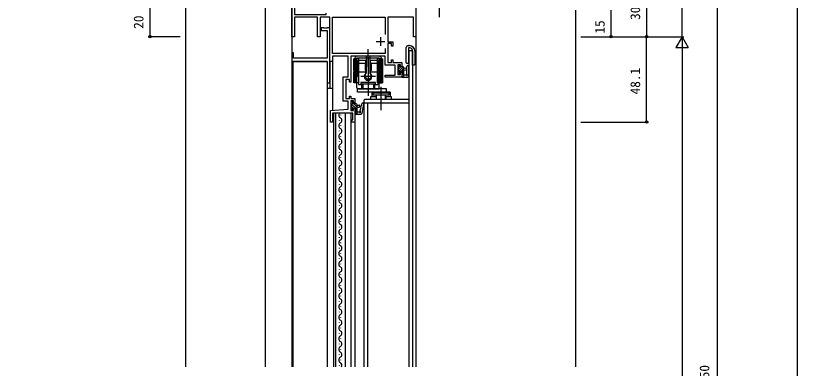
# Model space of a CAD drawing. Units: millimetres, scale not verified. Extents: x -437 to 438, y -681 to 678.
# Drawn here: x -2.5 to 438.2, y 202.3 to 401 of the extents above; entities that cross this region are included whole.
import ezdxf
from ezdxf.enums import TextEntityAlignment as Align

# ---------------------------------------------------------------- set-up
doc = ezdxf.new("R2010")
doc.units = ezdxf.units.MM
doc.header["$LTSCALE"] = 4
for name, color, linetype in [('0-2_YKK_11', 7, 'Continuous'), ('0-4_YKK_12', 2, 'Continuous'), ('0-5_YKK_13', 4, 'Continuous'), ('0-6_YKK_D', 6, 'Continuous'), ('0-7_YKK_ZWAK', 7, 'Continuous'), ('0-8_YSS_K', 3, 'Continuous')]:
    doc.layers.add(name, color=color, linetype=linetype)
doc.styles.add('ＭＳ ゴシック', font='')
doc.styles.get('ＭＳ ゴシック').set_extended_font_data('MS Gothic')

msp = doc.modelspace()

# ---------------------------------------------------------------- linework, layer by layer
at = {"layer": '0-2_YKK_11'}
for p, q in [((203.201, 388.9), (203.201, 383.9)), ((200.701, 386.4), (205.701, 386.4))]:
    msp.add_line(p, q, dxfattribs=at)
for points in [[(174.701, 375.1), (174.701, 400.1), (169.201, 400.1), (169.201, 389.1), (167.701, 389.1), (167.701, 400.1), (154.701, 400.1), (154.701, 389.1), (153.201, 389.1), (153.201, 419.1), (162.201, 419.1), (162.201, 418.1), (160.988, 417.4), (154.701, 417.4), (154.701, 401.6), (172.501, 401.6), (172.501, 402.4)], [(223.201, 419.1), (223.201, 389.1), (221.701, 389.1), (221.701, 400.1), (207.301, 400.1), (207.301, 386.3), (210.101, 386.3), (210.101, 383.8), (209.301, 383.8), (209.301, 385.3), (207.301, 385.3), (207.301, 374.5), (209.301, 374.5), (209.301, 376), (210.101, 376), (210.101, 374.5), (215.201, 374.5), (215.201, 372.1), (214.401, 372.1), (214.401, 373.3), (212.901, 373.3), (212.901, 367.8), (214.401, 367.8), (214.401, 369.1), (215.201, 369.1), (215.201, 366.3)], [(205.801, 382.516), (205.801, 379.6), (176.201, 379.6), (176.201, 400.1), (205.801, 400.1), (205.801, 390.283)], [(195.172, 368.577), (195.301, 368.823), (195.301, 378.1), (186.501, 378.1), (186.501, 363.5), (185.701, 363.5), (185.701, 365), (183.701, 365), (183.701, 354.2), (185.701, 354.2), (185.701, 355.7), (186.501, 355.7), (186.501, 354.2), (188.801, 354.2), (188.801, 351.8), (188.001, 351.8), (188.001, 353), (186.501, 353), (186.501, 347.5), (188.001, 347.5), (188.001, 348.8), (188.801, 348.8), (188.801, 341), (186.801, 341), (186.801, 342.2), (187.601, 342.2), (187.601, 346), (176.201, 346), (176.201, 341), (175.001, 341), (175.001, 347.5), (185.001, 348.374), (185.001, 352.7), (182.201, 352.7), (182.201, 366.5), (185.001, 366.5), (185.001, 378.1), (176.201, 378.1), (176.201, 375.1), (174.701, 375.1)], [(215.201, 366.3), (205.801, 366.3), (205.801, 367.5), (211.401, 367.5), (211.401, 373), (205.801, 373), (205.801, 378.1), (197.101, 378.1), (197.101, 368.823), (197.229, 368.577)]]:
    msp.add_lwpolyline(points, dxfattribs=at)
msp.add_lwpolyline([(174.701, 363.1), (174.701, 394.1), (173.159, 394.1), (172.976, 393.98), (172.426, 393.98), (172.243, 394.1), (172.159, 394.1), (171.976, 393.98), (171.426, 393.98), (171.243, 394.1), (169.701, 394.1), (169.701, 392.6), (173.201, 392.6), (173.201, 377.1), (154.201, 377.1), (154.201, 380.1), (153.201, 380.1), (153.201, 375.1), (173.201, 375.1), (173.201, 363.1)], close=True, dxfattribs=at)
msp.add_arc((196.201, 367.1), 1.8, 124.84991, 55.15009, dxfattribs=at)
at = {"layer": '0-4_YKK_12'}
for p, q in [((153.201, 419.1), (153.201, 203.102)), ((223.201, 419.1), (223.201, 203.102)), ((219.201, 381.1), (219.201, 203.102)), ((221.201, 381.1), (219.201, 381.1)), ((221.201, 381.1), (221.201, 203.102)), ((153.701, 375.1), (153.701, 203.102)), ((173.201, 375.1), (153.701, 375.1)), ((173.201, 375.1), (173.201, 203.102)), ((174.701, 375.4), (174.701, 360.1)), ((176.201, 375.398), (176.201, 347.605)), ((173.201, 360.1), (176.201, 360.1)), ((193.801, 351.7), (193.801, 203.102)), ((219.201, 351.7), (193.801, 351.7)), ((195.801, 351.7), (195.801, 203.102)), ((176.701, 346), (176.701, 203.102)), ((177.901, 346), (177.901, 203.102)), ((183.501, 203.102), (183.501, 346)), ((186.5, 346), (186.501, 203.102)), ((188.801, 346.797), (188.801, 203.102))]:
    msp.add_line(p, q, dxfattribs=at)
at = {"layer": '0-5_YKK_13'}
for p, q in [((236.201, 412.537), (236.201, 400.167)), ((218.701, 384.1), (219.501, 384.1)), ((196.201, 372.1), (196.201, 382.1)), ((217.701, 374.35), (217.701, 383.1)), ((221.201, 381.1), (219.001, 381.1)), ((221.201, 378.8), (221.201, 381.3)), ((222.501, 381.1), (222.501, 373.4)), ((188.13, 370.308), (188.13, 376.6)), ((188.13, 376.6), (188.13, 363.1)), ((190.901, 376.6), (188.13, 376.6)), ((188.701, 377.1), (188.701, 376.6)), ((188.701, 363.1), (188.701, 376.6)), ((188.795, 376.6), (189.801, 376.6)), ((188.991, 376.6), (188.991, 363.1)), ((202.701, 378.1), (189.701, 378.1)), ((202.701, 377.1), (189.701, 377.1)), ((189.701, 376.6), (189.701, 377.1)), ((189.701, 376.6), (189.701, 363.1)), ((190.201, 375.2), (190.201, 374.658)), ((190.201, 374.658), (190.201, 368.7)), ((194.501, 375.7), (190.701, 375.7)), ((190.702, 375.7), (190.702, 362.2)), ((190.901, 363.1), (190.901, 376.6)), ((195.001, 374.658), (195.001, 375.2)), ((196.201, 377.5), (196.201, 355.8)), ((197.401, 375.2), (197.401, 374.658)), ((197.401, 374.658), (197.401, 374.066)), ((201.701, 375.7), (197.901, 375.7)), ((201.501, 376.6), (204.272, 376.6)), ((201.501, 363.1), (201.501, 376.6)), ((201.702, 375.7), (201.702, 362.2)), ((202.201, 374.658), (202.201, 375.2)), ((202.201, 374.658), (202.201, 368.7)), ((203.607, 376.6), (202.601, 376.6)), ((202.701, 376.6), (202.701, 377.1)), ((202.701, 376.6), (202.701, 363.1)), ((203.411, 376.6), (203.411, 363.1)), ((203.701, 377.1), (203.701, 376.6)), ((203.701, 363.1), (203.701, 376.6)), ((204.272, 370.308), (204.272, 376.6)), ((204.272, 376.6), (204.272, 363.1)), ((190.701, 374.195), (194.501, 374.195)), ((194.955, 373.987), (194.482, 373.167)), ((194.482, 370.232), (194.955, 369.412)), ((194.501, 373.2), (194.501, 370.2)), ((197.401, 374.066), (197.446, 373.987)), ((197.446, 373.987), (197.92, 373.167)), ((197.92, 370.232), (197.446, 369.412)), ((197.901, 374.195), (201.701, 374.195)), ((197.901, 373.2), (197.901, 370.2)), ((212.901, 373), (212.901, 372.5)), ((212.905, 373.047), (213.154, 373.296)), ((213.038, 369.139), (215.99, 372.092)), ((213.101, 371.896), (214.001, 372.796)), ((213.101, 372.3), (213.101, 370.2)), ((213.101, 370.549), (214.652, 372.1)), ((213.701, 373.3), (213.201, 373.3)), ((214.001, 372.1), (214.001, 373)), ((215.901, 372.1), (214.001, 372.1)), ((214.946, 369.7), (216.401, 371.155)), ((216.401, 366.3), (216.401, 371.6)), ((216.401, 371.5), (217.545, 371.398)), ((216.401, 370.3), (217.545, 370.402)), ((218.751, 374.1), (217.951, 374.1)), ((218.001, 368.035), (218.001, 372.283)), ((219.201, 367.105), (219.201, 372.283)), ((189.901, 360.3), (189.901, 366.7)), ((190.201, 366.7), (189.901, 366.7)), ((190.201, 368.7), (190.201, 366.7)), ((194.501, 369.2), (190.701, 369.2)), ((200.327, 366.7), (192.077, 366.7)), ((194.955, 369.412), (195.001, 369.334)), ((195.001, 369.334), (195.001, 368.7)), ((195.001, 368.667), (195.001, 368.7)), ((197.446, 369.412), (197.401, 369.334)), ((197.401, 369.334), (197.401, 368.7)), ((197.401, 368.7), (197.401, 368.667)), ((201.701, 369.2), (197.901, 369.2)), ((202.201, 366.7), (202.201, 368.7)), ((202.201, 366.7), (202.501, 366.7)), ((202.501, 360.3), (202.501, 366.7)), ((204.272, 363.1), (204.272, 369.391)), ((212.901, 370), (212.901, 369.4)), ((212.989, 369.187), (213.489, 368.687)), ((214.001, 368.9), (214.001, 369.239)), ((214.462, 369.7), (215.401, 369.7)), ((215.201, 367.2), (215.201, 366.6)), ((215.216, 367.276), (215.325, 367.385)), ((215.401, 368.808), (216.401, 369.808)), ((215.401, 369.7), (215.401, 367.4)), ((215.401, 367.461), (216.401, 368.461)), ((215.501, 366.3), (218.394, 366.3)), ((215.587, 366.3), (216.401, 367.114)), ((217.511, 367.5), (216.401, 367.5)), ((219.133, 366.915), (218.781, 366.483)), ((190.702, 362.2), (192.651, 362.2)), ((192.077, 363.4), (192.077, 362.4)), ((200.327, 363.4), (192.077, 363.4)), ((200.301, 362.4), (192.101, 362.4)), ((192.651, 359.8), (192.651, 362.2)), ((193.202, 362.4), (193.202, 359.8)), ((199.202, 362.4), (199.202, 359.8)), ((199.751, 362.2), (199.751, 359.8)), ((199.751, 362.2), (201.702, 362.2)), ((200.327, 362.4), (200.327, 363.4)), ((201.501, 363.1), (204.272, 363.1)), ((190.201, 359.8), (202.201, 359.8)), ((206.502, 359.8), (190.202, 359.8)), ((190.401, 359.8), (202.001, 359.8)), ((198.226, 357.8), (198.226, 355.3)), ((198.974, 357.4), (207.974, 357.4)), ((198.974, 356.2), (198.974, 357.4)), ((203.476, 347.656), (203.476, 360.956)), ((206.502, 357.8), (206.502, 359.8)), ((207.974, 357.4), (207.974, 356.2)), ((208.726, 357.8), (208.726, 355.3)), ((193.801, 353.4), (193.801, 352)), ((218.901, 353.7), (194.101, 353.7)), ((207.974, 356.2), (198.974, 356.2)), ((200.726, 355.3), (200.726, 353.7)), ((200.874, 353.7), (200.874, 356.2)), ((206.074, 353.7), (206.074, 356.2)), ((209.476, 355.3), (206.076, 355.3)), ((206.226, 355.3), (206.226, 353.7)), ((209.476, 353.7), (209.476, 355.3)), ((219.201, 353.4), (219.201, 352)), ((186.501, 352.1), (186.501, 351.6)), ((186.501, 349.1), (186.501, 348.5)), ((186.501, 348.869), (187.545, 347.825)), ((186.589, 348.287), (187.089, 347.787)), ((186.701, 351.4), (186.701, 349.3)), ((186.701, 351.363), (190.001, 348.063)), ((186.701, 350.016), (187.68, 349.037)), ((187.301, 352.4), (186.801, 352.4)), ((187.601, 351.2), (187.601, 352.1)), ((189.501, 351.2), (187.601, 351.2)), ((187.601, 348), (187.601, 348.339)), ((188.062, 348.8), (189.001, 348.8)), ((188.211, 351.2), (190.001, 349.41)), ((189.001, 348.8), (189.001, 346.5)), ((190.001, 345.4), (190.001, 350.7)), ((190.001, 350.6), (191.145, 350.498)), ((190.001, 349.4), (191.145, 349.502)), ((191.783, 347.13), (192.663, 351.286)), ((192.764, 345.971), (193.837, 351.037)), ((218.901, 351.7), (194.101, 351.7)), ((180.895, 344.873), (180.895, 345.073)), ((188.801, 346.3), (188.801, 345.7)), ((188.898, 346.471), (189.97, 345.4)), ((189.001, 347.716), (190.001, 346.716)), ((189.101, 345.4), (192.056, 345.4)), ((191.181, 346.6), (190.001, 346.6)), ((192.658, 345.799), (192.244, 345.466)), ((180.135, 341.873), (180.135, 342.073)), ((180.135, 335.873), (180.135, 336.073)), ((180.895, 338.873), (180.895, 339.073)), ((180.895, 332.873), (180.895, 333.073)), ((180.135, 329.873), (180.135, 330.073)), ((180.895, 326.873), (180.895, 327.073)), ((180.135, 323.873), (180.135, 324.073)), ((180.135, 317.873), (180.135, 318.073)), ((180.895, 320.873), (180.895, 321.073)), ((180.895, 314.873), (180.895, 315.073)), ((180.135, 311.873), (180.135, 312.073)), ((180.895, 308.873), (180.895, 309.073)), ((180.135, 305.873), (180.135, 306.073)), ((180.135, 299.873), (180.135, 300.073)), ((180.895, 302.873), (180.895, 303.073)), ((180.895, 296.873), (180.895, 297.073)), ((180.135, 293.873), (180.135, 294.073)), ((180.895, 290.873), (180.895, 291.073)), ((180.135, 287.873), (180.135, 288.073)), ((180.135, 281.873), (180.135, 282.073)), ((180.895, 284.873), (180.895, 285.073)), ((180.895, 278.873), (180.895, 279.073)), ((180.895, 278.873), (180.895, 279.073)), ((180.135, 275.873), (180.135, 276.073)), ((180.135, 269.873), (180.135, 270.073)), ((180.895, 272.873), (180.895, 273.073)), ((180.895, 266.873), (180.895, 267.073)), ((180.135, 263.873), (180.135, 264.073)), ((180.895, 260.873), (180.895, 261.073)), ((180.135, 257.873), (180.135, 258.073)), ((180.135, 251.873), (180.135, 252.073)), ((180.895, 254.873), (180.895, 255.073)), ((180.895, 248.873), (180.895, 249.073)), ((180.135, 245.873), (180.135, 246.073)), ((180.895, 242.873), (180.895, 243.073)), ((180.895, 242.873), (180.895, 243.073)), ((180.135, 239.873), (180.135, 240.073)), ((180.135, 233.873), (180.135, 234.073)), ((180.895, 236.873), (180.895, 237.073)), ((180.895, 230.873), (180.895, 231.073)), ((180.135, 227.873), (180.135, 228.073)), ((180.895, 224.873), (180.895, 225.073)), ((180.135, 221.873), (180.135, 222.073)), ((180.135, 215.873), (180.135, 216.073)), ((180.895, 218.873), (180.895, 219.073)), ((180.895, 212.873), (180.895, 213.073)), ((180.135, 209.873), (180.135, 210.073)), ((180.135, 203.873), (180.135, 204.073)), ((180.895, 206.873), (180.895, 207.073)), ((180.895, 206.873), (180.895, 207.073))]:
    msp.add_line(p, q, dxfattribs=at)
for points in [[(219.701, 382.8), (219.001, 382.8), (219.001, 378.8)], [(190.201, 374.688), (190.211, 374.591), (190.239, 374.498), (190.286, 374.412), (190.349, 374.338), (190.424, 374.277), (190.511, 374.232), (190.604, 374.204), (190.701, 374.195)], [(195.001, 374.688), (194.991, 374.591), (194.962, 374.498), (194.916, 374.412), (194.853, 374.338), (194.777, 374.277), (194.691, 374.232), (194.598, 374.204), (194.501, 374.195)], [(195.001, 374.658), (195.001, 374.066), (194.955, 373.987)], [(197.901, 374.195), (197.804, 374.204), (197.711, 374.232), (197.624, 374.277), (197.549, 374.338), (197.486, 374.412), (197.439, 374.498), (197.411, 374.591), (197.401, 374.688)], [(201.701, 374.195), (201.798, 374.204), (201.891, 374.232), (201.977, 374.277), (202.053, 374.338), (202.116, 374.412), (202.162, 374.498), (202.191, 374.591), (202.201, 374.688)], [(219.001, 378.8), (219.001, 374.35), (218.751, 374.1)], [(222.201, 373.1), (221.201, 373.1), (221.201, 378.8)], [(190.901, 363.1), (188.13, 363.1), (188.13, 369.391)], [(208.726, 357.8), (190.202, 357.8), (190.202, 359.8)], [(200.876, 355.3), (197.476, 355.3), (197.476, 353.7)]]:
    msp.add_lwpolyline(points, dxfattribs=at)
for centre, radius, start, end in [((218.701, 383.1), 1, 90, 180), ((219.501, 381.1), 3, 0, 90), ((219.701, 381.3), 1.5, 0, 90), ((189.701, 377.1), 1, 90, 180), ((190.701, 375.2), 0.5, 90, 180), ((194.501, 375.2), 0.5, 0, 90), ((197.901, 375.2), 0.5, 90, 180), ((201.701, 375.2), 0.5, 0, 90), ((202.701, 377.1), 1, 0, 90), ((213.201, 373), 0.3, 90, 180), ((213.101, 372.5), 0.2, 180, 270), ((213.101, 370), 0.2, 90, 180), ((213.701, 373), 0.3, 0, 90), ((215.901, 371.6), 0.5, 0, 90), ((217.501, 370.9), 0.5, 275.09207, 84.90793), ((217.951, 374.35), 0.25, 180, 270), ((218.601, 372.283), 0.6, 360, 180), ((222.201, 373.4), 0.3, 270, 0), ((190.701, 368.7), 0.5, 90, 180), ((196.201, 366.7), 2.1, 130.83222, 49.16778), ((194.501, 368.7), 0.5, 0, 90), ((194.501, 368.667), 0.5, 310.83222, 0), ((197.901, 368.7), 0.5, 90, 180), ((197.901, 368.667), 0.5, 180, 229.16778), ((201.701, 368.7), 0.5, 0, 90), ((213.201, 369.4), 0.3, 180, 225), ((213.701, 368.9), 0.3, 225, 0), ((214.001, 369.7), 0.25, 33.05573, 236.94427), ((213.701, 369.239), 0.3, 0, 56.94427), ((214.462, 370), 0.3, 213.05573, 270), ((215.401, 367.2), 0.2, 90, 180), ((215.501, 366.6), 0.3, 180, 270), ((217.511, 367.2), 0.3, 30, 90), ((218.031, 367.5), 0.3, 210, 63.25632), ((218.301, 368.035), 0.3, 180, 243.25632), ((218.394, 366.8), 0.5, 270, 320.76546), ((218.901, 367.105), 0.3, 320.76546, 360), ((190.401, 360.3), 0.5, 180, 270), ((202.001, 360.3), 0.5, 270, 0), ((194.101, 353.4), 0.3, 90, 180), ((218.901, 353.4), 0.3, 0, 90), ((186.801, 352.1), 0.3, 90, 180), ((186.701, 351.6), 0.2, 180, 270), ((186.701, 349.1), 0.2, 90, 180), ((186.801, 348.5), 0.3, 180, 225), ((187.301, 352.1), 0.3, 0, 90), ((187.601, 348.8), 0.25, 33.05573, 236.94427), ((187.301, 348.339), 0.3, 0, 56.94427), ((188.062, 349.1), 0.3, 213.05573, 270), ((189.501, 350.7), 0.5, 0, 90), ((191.101, 350), 0.5, 275.09207, 84.90793), ((193.25, 351.161), 0.6, 348.03777, 168.03777), ((194.101, 352), 0.3, 180, 270), ((218.901, 352), 0.3, 270, 0), ((181.353, 344.973), 1.718, 143.32392, 240.79746), ((187.301, 348), 0.3, 225, 0), ((189.001, 346.3), 0.2, 90, 180), ((189.101, 345.7), 0.3, 180, 270), ((191.181, 346.3), 0.3, 30, 90), ((191.701, 346.6), 0.3, 198.03777, 51.29409), ((192.076, 347.068), 0.3, 168.03777, 231.29409), ((192.056, 345.7), 0.3, 270, 308.80323), ((192.47, 346.033), 0.3, 308.80323, 348.03777), ((181.353, 338.973), 1.718, 119.20254, 240.79746), ((179.676, 341.973), 1.718, 299.20254, 60.79746), ((179.676, 335.973), 1.718, 299.20254, 60.79746), ((181.353, 332.973), 1.718, 119.20254, 240.79746), ((179.676, 329.973), 1.718, 299.20254, 60.79746), ((181.353, 326.973), 1.718, 119.20254, 240.79746), ((181.353, 320.973), 1.718, 119.20254, 240.79746), ((179.676, 323.973), 1.718, 299.20254, 60.79746), ((179.676, 317.973), 1.718, 299.20254, 60.79746), ((181.353, 314.973), 1.718, 119.20254, 240.79746), ((179.676, 311.973), 1.718, 299.20254, 60.79746), ((181.353, 308.973), 1.718, 119.20254, 240.79746), ((181.353, 302.973), 1.718, 119.20254, 240.79746), ((179.676, 305.973), 1.718, 299.20254, 60.79746), ((179.676, 299.973), 1.718, 299.20254, 60.79746), ((181.353, 296.973), 1.718, 119.20254, 240.79746), ((179.676, 293.973), 1.718, 299.20236, 60.79764), ((181.353, 290.973), 1.718, 119.20254, 240.79746), ((181.353, 284.973), 1.718, 119.20254, 240.79746), ((179.676, 287.973), 1.718, 299.20254, 60.79746), ((179.676, 281.973), 1.718, 299.20254, 60.79746), ((181.353, 278.973), 1.718, 119.20254, 240.79746), ((181.353, 272.973), 1.718, 119.20254, 240.79746), ((179.676, 275.973), 1.718, 299.20254, 60.79746), ((179.676, 269.973), 1.718, 299.20254, 60.79746), ((181.353, 266.973), 1.718, 119.20254, 240.79746), ((179.676, 263.973), 1.718, 299.20254, 60.79746), ((181.353, 260.973), 1.718, 119.20254, 240.79746), ((181.353, 254.973), 1.718, 119.20254, 240.79746), ((179.676, 257.973), 1.718, 299.20254, 60.79746), ((179.676, 251.973), 1.718, 299.20254, 60.79746), ((181.353, 248.973), 1.718, 119.20254, 240.79746), ((179.676, 245.973), 1.718, 299.20254, 60.79746), ((181.353, 242.973), 1.718, 119.20254, 240.79746), ((181.353, 236.973), 1.718, 119.20254, 240.79746), ((179.676, 239.973), 1.718, 299.20254, 60.79746), ((179.676, 233.973), 1.718, 299.20254, 60.79746), ((181.353, 230.973), 1.718, 119.20254, 240.79746), ((179.676, 227.973), 1.718, 299.20254, 60.79746), ((181.353, 224.973), 1.718, 119.20254, 240.79746), ((181.353, 218.973), 1.718, 119.20254, 240.79746), ((179.676, 221.973), 1.718, 299.20254, 60.79746), ((179.676, 215.973), 1.718, 299.20254, 60.79746), ((181.353, 212.973), 1.718, 119.20254, 240.79746), ((181.353, 206.973), 1.718, 119.20254, 240.79746), ((179.676, 209.973), 1.718, 299.20254, 60.79746), ((179.676, 203.973), 1.718, 329.53695, 60.79746)]:
    msp.add_arc(centre, radius, start, end, dxfattribs=at)
at = {"layer": '0-6_YKK_D'}
for p, q in [((373.202, 389.1), (373.202, 449.101)), ((393.202, -75.898), (393.2, 449.102)), ((353.201, 419.1), (353.201, 389.1)), ((73.203, 409.101), (73.203, 389.1)), ((333.201, 389.1), (333.201, 404.1)), ((90.203, 389.1), (72.203, 389.1)), ((316.2, 389.1), (354.201, 389.1)), ((316.2, 389.1), (374.202, 389.1)), ((316.2, 389.1), (354.201, 389.1)), ((316.2, 389.1), (374.202, 389.1)), ((316.2, 389.1), (334.201, 389.1)), ((353.201, 341), (353.201, 389.1)), ((373.202, 389.1), (369.702, 383.037)), ((373.202, 389.1), (376.702, 383.037)), ((373.202, 389.1), (373.202, 376.975)), ((369.702, 383.037), (376.702, 383.037)), ((373.202, 382.1), (373.202, 21.104)), ((316.2, 341), (354.201, 341))]:
    msp.add_line(p, q, dxfattribs=at)
for centre in [(73.203, 389.1), (333.201, 389.1), (353.201, 389.1), (353.201, 341)]:
    msp.add_circle(centre, 0.637, dxfattribs=at)
at = {"layer": '0-7_YKK_ZWAK'}
msp.add_lwpolyline([(-436.8, -680.9), (438.2, -680.9), (438.2, 644.1)], dxfattribs=at)
at = {"layer": '0-8_YSS_K'}
for p, q in [((93.203, 409.101), (93.203, 203.102)), ((138.203, 409.101), (138.203, 203.102)), ((313.201, 404.1), (313.2, 203.102))]:
    msp.add_line(p, q, dxfattribs=at)

# ---------------------------------------------------------------- texts
at = {"layer": '0-6_YKK_D', "style": 'ＭＳ ゴシック'}
for s, p in [('30', (351.201, 398.56)), ('20', (71.203, 393.561)), ('15', (331.201, 390.847)), ('48.1', (351.201, 356.591)), ('躯体開口高＝H＋150', (390.221, 136.68))]:
    msp.add_text(s, height=5.499, rotation=90, dxfattribs=at).set_placement(p, align=Align.BOTTOM_LEFT)

doc.saveas('drawing.dxf')
